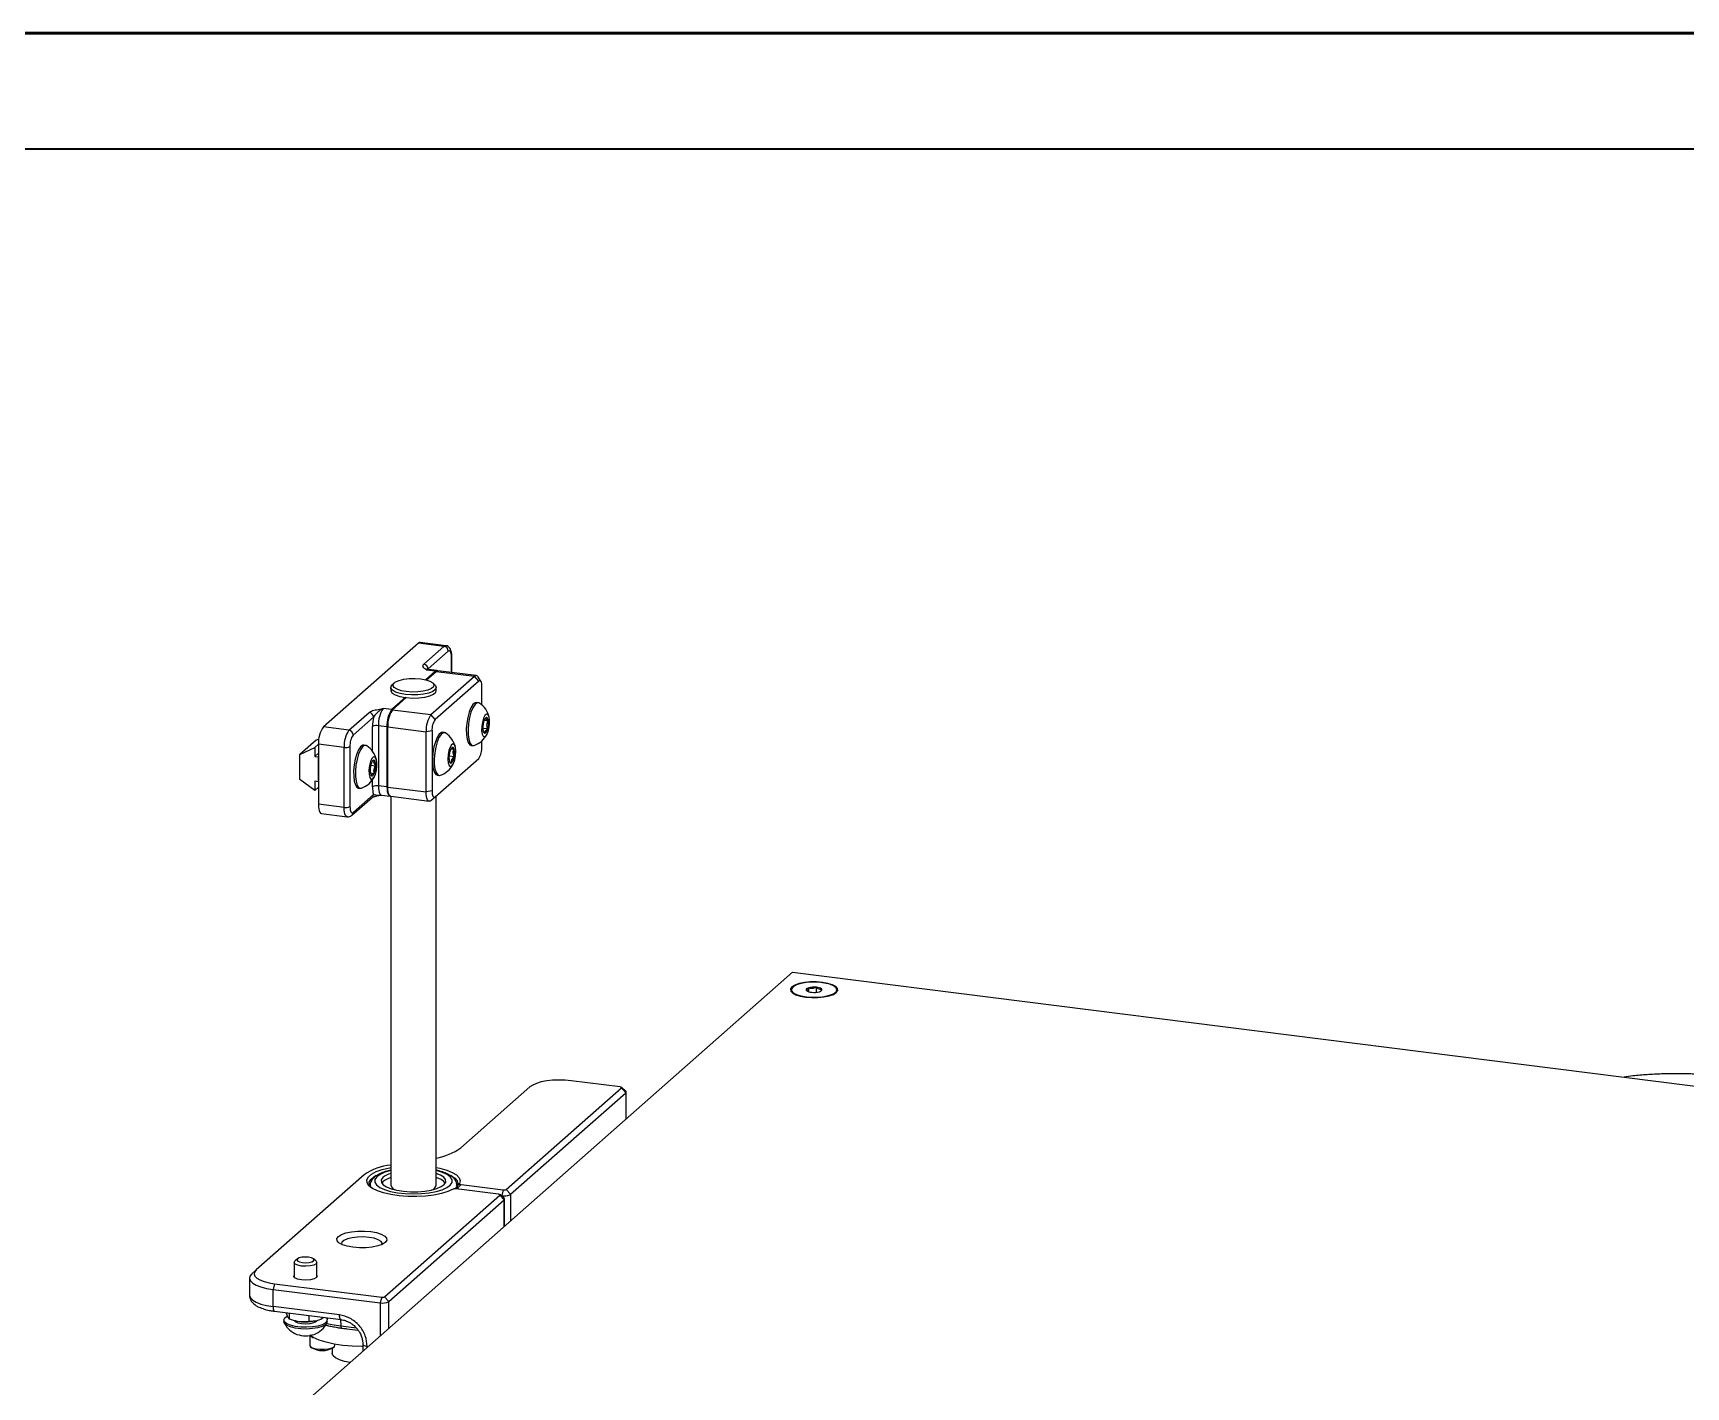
# Model space of a CAD drawing. Header units: millimetres. Extents: x 0 to 279, y -9 to 216.
# Drawn here: x 140.8 to 231.5, y 141.6 to 215.9 of the extents above; entities that cross this region are included whole.
import ezdxf

# ---------------------------------------------------------------- set-up
doc = ezdxf.new("R2010")
doc.units = ezdxf.units.MM
doc.layers.add('PAGE_BORDER', color=7, linetype='Continuous')

msp = doc.modelspace()

# ---------------------------------------------------------------- linework, layer by layer
at = {"color": 7, "linetype": 'Continuous', "lineweight": 50}
msp.add_line((0, 215.9), (279.4, 215.9), dxfattribs=at)
at = {"color": 7, "linetype": 'Continuous', "lineweight": 25}
for p, q in [((161.974, 182.435), (156.759, 177.836)), ((163.377, 182.258), (161.974, 182.435)), ((163.47, 182.295), (162.067, 182.472)), ((162.269, 181.281), (163.377, 182.258)), ((163.611, 181.993), (162.503, 181.016)), ((163.803, 180.828), (163.803, 181.707)), ((162.898, 180.893), (162.371, 180.429)), ((162.412, 180.418), (162.945, 180.887)), ((162.898, 180.893), (162.43, 180.952)), ((162.992, 180.93), (162.524, 180.989)), ((162.663, 178.517), (165.049, 180.622)), ((162.945, 180.887), (165.049, 180.622)), ((165.143, 180.659), (163.038, 180.924)), ((165.283, 180.357), (165.049, 180.622)), ((165.4, 180.342), (165.225, 180.6)), ((160.455, 180.009), (160.455, 179.841)), ((160.652, 180.259), (160.535, 180.156)), ((162.874, 180.156), (162.757, 180.259)), ((165.283, 180.357), (162.897, 178.252)), ((162.955, 179.841), (162.955, 180.009)), ((165.46, 179.037), (165.46, 180.041)), ((158.162, 177.659), (159.27, 178.636)), ((160.511, 178.788), (160.044, 178.847)), ((161.263, 179.451), (160.511, 178.788)), ((160.558, 178.783), (161.31, 179.445)), ((160.558, 178.783), (162.663, 178.517)), ((161.263, 179.404), (161.263, 179.451)), ((165.263, 179.168), (165.166, 179.18)), ((158.162, 177.659), (156.759, 177.836)), ((159.504, 178.371), (158.396, 177.394)), ((160.246, 177.847), (159.779, 177.906)), ((159.779, 177.906), (159.779, 174.607)), ((160.246, 177.847), (160.246, 174.548)), ((160.293, 177.842), (162.398, 177.576)), ((160.293, 174.542), (160.293, 177.842)), ((162.897, 178.252), (162.663, 178.517)), ((165.508, 177.777), (165.774, 177.743)), ((165.582, 178.2), (165.807, 178.171)), ((165.695, 178.349), (165.633, 178.295)), ((156.356, 177.104), (155.472, 176.324)), ((156.493, 176.895), (156.291, 176.716)), ((156.356, 177.104), (156.513, 177.179)), ((157.897, 176.718), (156.493, 176.895)), ((156.493, 176.895), (156.493, 173.595)), ((159.082, 176.828), (158.986, 176.841)), ((162.72, 177.625), (162.398, 177.576)), ((162.398, 174.277), (162.398, 177.576)), ((162.72, 177.625), (162.72, 174.325)), ((163.407, 177.531), (163.31, 177.543)), ((164.87, 176.824), (164.966, 176.811)), ((165.46, 176.742), (165.46, 177.079)), ((155.472, 176.324), (156.291, 176.716)), ((155.472, 174.957), (155.472, 176.324)), ((156.291, 176.716), (156.291, 176.221)), ((156.493, 176.4), (156.291, 176.221)), ((156.291, 176.221), (156.478, 176.198)), ((156.493, 176.211), (156.478, 176.198)), ((156.478, 176.198), (156.478, 174.831)), ((157.897, 173.418), (157.897, 176.718)), ((158.219, 176.767), (158.219, 173.467)), ((162.897, 174.01), (165.283, 176.114)), ((163.656, 176.249), (163.94, 176.213)), ((163.762, 176.637), (163.934, 176.616)), ((159.336, 175.318), (159.555, 175.291)), ((159.364, 175.745), (159.634, 175.711)), ((159.371, 175.203), (159.402, 175.162)), ((163.013, 175.187), (163.11, 175.174)), ((156.291, 174.359), (155.472, 174.957)), ((156.478, 174.831), (156.291, 174.854)), ((156.291, 174.854), (156.291, 174.359)), ((156.493, 174.538), (156.291, 174.359)), ((156.493, 174.844), (156.478, 174.831)), ((158.396, 173.151), (159.504, 174.128)), ((158.689, 174.484), (158.786, 174.472)), ((160.246, 174.548), (159.779, 174.607)), ((159.869, 174.089), (159.917, 174.096)), ((159.95, 174.096), (160.418, 174.037)), ((160.293, 174.542), (162.398, 174.277)), ((162.72, 174.325), (162.398, 174.277)), ((157.897, 173.418), (156.493, 173.595)), ((158.327, 172.993), (159.435, 173.97)), ((160.455, 174.033), (160.455, 152.694)), ((160.464, 174.031), (162.569, 173.766)), ((162.663, 173.803), (162.897, 174.01)), ((162.955, 152.694), (162.955, 174.061)), ((156.665, 173.085), (158.068, 172.908)), ((182.491, 164.377), (151.909, 137.406)), ((182.491, 164.377), (255.165, 155.221)), ((182.429, 163.421), (182.429, 163.374)), ((183.257, 163.389), (183.3, 163.348)), ((183.384, 163.316), (183.384, 163.527)), ((183.806, 163.283), (183.806, 163.559)), ((184.929, 163.374), (184.929, 163.421)), ((168.094, 158.094), (164.297, 154.745)), ((166.792, 152.467), (173.112, 158.04)), ((167.026, 152.202), (173.346, 157.775)), ((173.039, 158.094), (170.35, 158.433)), ((173.346, 157.864), (173.112, 158.07)), ((173.112, 158.04), (173.346, 157.775)), ((173.37, 156.333), (173.37, 157.82)), ((158.992, 153.272), (153.07, 148.049)), ((159.33, 152.694), (159.33, 152.685)), ((159.33, 152.68), (159.331, 152.659)), ((159.336, 152.65), (159.334, 152.671)), ((160.019, 152.879), (159.965, 152.812)), ((164.023, 152.529), (164.019, 152.503)), ((166.366, 152.209), (164.048, 152.501)), ((164.08, 152.68), (164.079, 152.701)), ((164.08, 152.685), (164.08, 152.694)), ((164.313, 152.735), (164.161, 152.582)), ((164.313, 152.735), (166.631, 152.443)), ((166.631, 152.443), (166.543, 152.129)), ((167.026, 152.202), (166.792, 152.467)), ((160.119, 146.582), (166.439, 152.155)), ((160.353, 146.316), (166.673, 151.89)), ((166.671, 151.98), (166.439, 152.185)), ((166.439, 152.155), (166.673, 151.89)), ((166.495, 152.135), (166.543, 152.129)), ((166.697, 150.448), (166.697, 151.934)), ((152.836, 147.843), (153.07, 148.049)), ((155.158, 148.461), (155.158, 147.695)), ((155.338, 148.659), (155.198, 148.535)), ((156.367, 148.535), (156.227, 148.659)), ((156.408, 147.695), (156.408, 148.461)), ((152.707, 147.607), (152.707, 146.664)), ((154.088, 147.297), (154, 146.983)), ((154, 146.983), (159.87, 146.244)), ((154, 146.04), (154, 146.983)), ((154.088, 147.297), (159.958, 146.557)), ((157.648, 145.581), (154, 146.04)), ((159.958, 146.557), (159.87, 146.244)), ((160.353, 146.316), (160.119, 146.582)), ((154.086, 145.785), (157.734, 145.326)), ((154.595, 145.303), (154.595, 145.206)), ((154.721, 145.705), (154.796, 145.485)), ((154.855, 145.393), (154.992, 145.334)), ((154.889, 145.684), (154.889, 145.379)), ((155.969, 145.548), (155.969, 145.243)), ((155.969, 145.243), (156.416, 145.281)), ((156.97, 145.206), (156.97, 145.303)), ((156.019, 144.462), (156.019, 143.923)), ((157.759, 144.865), (158.653, 144.753)), ((156.063, 143.842), (156.127, 143.786)), ((157.246, 143.758), (157.246, 143.477)), ((157.285, 143.786), (157.349, 143.842)), ((157.394, 143.923), (157.394, 143.974)), ((158.926, 143.974), (158.926, 143.594))]:
    msp.add_line(p, q, dxfattribs=at)
at = {"color": 8, "linetype": 'Continuous', "lineweight": 25}
for p, q in [((163.787, 180.83), (163.787, 181.678)), ((162.503, 181.016), (162.506, 181.001)), ((159.456, 176.501), (159.456, 177.858)), ((159.456, 174.558), (159.456, 174.936)), ((173.346, 157.775), (173.346, 156.312)), ((159.332, 152.66), (159.33, 152.68)), ((164.023, 152.522), (164.01, 152.504)), ((166.543, 152.093), (166.543, 152.129)), ((166.673, 150.426), (166.673, 151.89)), ((167.026, 152.202), (167.026, 150.738)), ((159.87, 146.244), (159.87, 144.426)), ((160.353, 144.853), (160.353, 146.316)), ((157.704, 145.329), (157.716, 144.978)), ((157.716, 144.978), (158.569, 144.87)), ((159.168, 143.808), (159.168, 143.857))]:
    msp.add_line(p, q, dxfattribs=at)
at = {"color": 7, "linetype": 'Continuous', "lineweight": 25, "flags": 128}
for points in [[(162.067, 182.472), (162.025, 182.467), (161.974, 182.435)], [(163.787, 181.678), (163.784, 181.766), (163.774, 181.846), (163.758, 181.913), (163.736, 181.965), (163.709, 182), (163.678, 182.017), (163.645, 182.014), (163.611, 181.993)], [(161.307, 179.776), (161.027, 179.827), (160.801, 179.903), (160.649, 179.997), (160.582, 180.101), (160.606, 180.208), (160.72, 180.308), (160.913, 180.393), (161.17, 180.456), (161.47, 180.493), (161.79, 180.5), (162.102, 180.477), (162.383, 180.426), (162.608, 180.35), (162.76, 180.256), (162.827, 180.152), (162.803, 180.045), (162.69, 179.945), (162.497, 179.86), (162.239, 179.797), (161.939, 179.76), (161.619, 179.753), (161.307, 179.776)], [(162.945, 180.887), (162.996, 180.919), (163.038, 180.924)], [(160.455, 179.841), (160.457, 179.813), (160.532, 179.697), (160.701, 179.593), (160.951, 179.508), (161.263, 179.451)], [(161.263, 179.619), (160.964, 179.673), (160.72, 179.752), (160.548, 179.85), (160.463, 179.96), (160.47, 180.074), (160.535, 180.156)], [(162.874, 180.156), (162.915, 180.113), (162.954, 180), (162.901, 179.888), (162.76, 179.785), (162.54, 179.698), (162.258, 179.635), (161.935, 179.599), (161.595, 179.594), (161.263, 179.619)], [(161.31, 179.445), (161.651, 179.424), (161.996, 179.436), (162.319, 179.478), (162.594, 179.548), (162.801, 179.641), (162.924, 179.749), (162.955, 179.841)], [(165.46, 180.041), (165.457, 180.13), (165.447, 180.21), (165.43, 180.277), (165.408, 180.329), (165.381, 180.364), (165.351, 180.381), (165.318, 180.378), (165.283, 180.357)], [(165.166, 179.18), (165.082, 179.165), (164.968, 179.069), (164.857, 178.894), (164.758, 178.653), (164.679, 178.363), (164.625, 178.047), (164.6, 177.728), (164.606, 177.428), (164.642, 177.172), (164.707, 176.976), (164.794, 176.857), (164.87, 176.824)], [(165.329, 179.141), (165.288, 179.162), (165.178, 179.153), (165.064, 179.057), (164.954, 178.882), (164.855, 178.641), (164.776, 178.351), (164.721, 178.035), (164.696, 177.715), (164.702, 177.416), (164.739, 177.159), (164.803, 176.964), (164.89, 176.845), (164.995, 176.811), (165.036, 176.821)], [(165.877, 177.981), (165.879, 178.213), (165.848, 178.4), (165.788, 178.515), (165.71, 178.538), (165.623, 178.468), (165.543, 178.314), (165.481, 178.101), (165.446, 177.86), (165.443, 177.628), (165.474, 177.441), (165.534, 177.327), (165.613, 177.303), (165.699, 177.373), (165.779, 177.527), (165.842, 177.74), (165.877, 177.981)], [(165.807, 178.171), (165.8, 178.215), (165.791, 178.253), (165.779, 178.286), (165.765, 178.312), (165.749, 178.332), (165.732, 178.345), (165.714, 178.35), (165.695, 178.349)], [(158.986, 176.841), (158.919, 176.833), (158.805, 176.75), (158.694, 176.587), (158.592, 176.355), (158.51, 176.072), (158.451, 175.758), (158.421, 175.438), (158.422, 175.134), (158.454, 174.869), (158.514, 174.663), (158.598, 174.531), (158.689, 174.484)], [(159.148, 176.802), (159.124, 176.816), (159.016, 176.82), (158.902, 176.738), (158.79, 176.575), (158.689, 176.343), (158.606, 176.06), (158.548, 175.746), (158.518, 175.426), (158.519, 175.122), (158.55, 174.857), (158.611, 174.651), (158.695, 174.519), (158.797, 174.471), (158.856, 174.481)], [(163.31, 177.543), (163.231, 177.53), (163.117, 177.438), (163.006, 177.267), (162.907, 177.029), (162.826, 176.741), (162.771, 176.425), (162.744, 176.106), (162.748, 175.805), (162.784, 175.546), (162.847, 175.347), (162.933, 175.224), (163.013, 175.187)], [(163.472, 177.505), (163.437, 177.523), (163.328, 177.518), (163.213, 177.426), (163.102, 177.255), (163.003, 177.016), (162.923, 176.729), (162.867, 176.413), (162.841, 176.093), (162.845, 175.793), (162.88, 175.533), (162.943, 175.335), (163.03, 175.212), (163.133, 175.174), (163.18, 175.184)], [(164.026, 176.501), (164.006, 176.707), (163.955, 176.849), (163.882, 176.904), (163.796, 176.865), (163.713, 176.737), (163.643, 176.541), (163.598, 176.305), (163.584, 176.066), (163.604, 175.86), (163.655, 175.719), (163.728, 175.663), (163.814, 175.702), (163.897, 175.83), (163.967, 176.027), (164.012, 176.262), (164.026, 176.501)], [(165.515, 177.67), (165.522, 177.627), (165.532, 177.588), (165.544, 177.556), (165.557, 177.529), (165.573, 177.509), (165.59, 177.496), (165.608, 177.491), (165.628, 177.493)], [(159.67, 175.447), (159.699, 175.689), (159.695, 175.915), (159.658, 176.09), (159.594, 176.187), (159.513, 176.193), (159.426, 176.105), (159.349, 175.937), (159.291, 175.716), (159.262, 175.474), (159.266, 175.248), (159.303, 175.073), (159.368, 174.975), (159.449, 174.97), (159.535, 175.058), (159.613, 175.225), (159.67, 175.447)], [(159.559, 176.001), (159.541, 176.01), (159.522, 176.011), (159.503, 176.005), (159.483, 175.991), (159.463, 175.971), (159.443, 175.944), (159.424, 175.911), (159.406, 175.872)], [(163.675, 175.952), (163.687, 175.919), (163.701, 175.892), (163.717, 175.872), (163.734, 175.86), (163.752, 175.854), (163.771, 175.856), (163.791, 175.865), (163.811, 175.881)], [(163.934, 176.616), (163.923, 176.648), (163.909, 176.675), (163.893, 176.695), (163.876, 176.708), (163.858, 176.713), (163.839, 176.712), (163.819, 176.703), (163.799, 176.686)], [(159.402, 175.162), (159.42, 175.153), (159.439, 175.152), (159.459, 175.158), (159.479, 175.171), (159.499, 175.192), (159.518, 175.219), (159.537, 175.252), (159.555, 175.291)], [(160.246, 174.548), (160.251, 174.414), (160.266, 174.295), (160.291, 174.194), (160.324, 174.116), (160.364, 174.064), (160.41, 174.039), (160.441, 174.038)], [(160.464, 174.031), (160.457, 174.033), (160.411, 174.058), (160.371, 174.11), (160.338, 174.188), (160.313, 174.289), (160.298, 174.408), (160.293, 174.542)], [(162.663, 173.803), (162.611, 173.771), (162.561, 173.768), (162.516, 173.793), (162.475, 173.845), (162.442, 173.923), (162.418, 174.024), (162.403, 174.143), (162.398, 174.277)], [(162.72, 174.325), (162.723, 174.236), (162.733, 174.157), (162.75, 174.089), (162.772, 174.037), (162.799, 174.002), (162.829, 173.986), (162.862, 173.988), (162.897, 174.01)], [(156.493, 173.595), (156.499, 173.462), (156.514, 173.342), (156.538, 173.242), (156.571, 173.164), (156.611, 173.111), (156.657, 173.086), (156.665, 173.085)], [(158.219, 173.467), (158.222, 173.378), (158.232, 173.298), (158.249, 173.231), (158.271, 173.179), (158.297, 173.144), (158.328, 173.127), (158.361, 173.13), (158.396, 173.151)], [(183.22, 163.016), (183.55, 162.99), (183.889, 162.994), (184.214, 163.026), (184.503, 163.086), (184.735, 163.168), (184.895, 163.268), (184.973, 163.378), (184.962, 163.491), (184.864, 163.599), (184.685, 163.696), (184.438, 163.773), (184.139, 163.827), (183.808, 163.852), (183.469, 163.849), (183.144, 163.816), (182.856, 163.757), (182.624, 163.674), (182.463, 163.574), (182.386, 163.464), (182.396, 163.351), (182.494, 163.243), (182.673, 163.147), (182.921, 163.069), (183.22, 163.016)], [(184.531, 163.116), (184.746, 163.204), (184.882, 163.308), (184.929, 163.421), (184.883, 163.533), (184.748, 163.637), (184.534, 163.725), (184.256, 163.791), (183.935, 163.829), (183.596, 163.837), (183.262, 163.814), (182.96, 163.762), (182.711, 163.685), (182.533, 163.588), (182.441, 163.479), (182.441, 163.365), (182.532, 163.256), (182.708, 163.159), (182.957, 163.081), (183.259, 163.029), (183.592, 163.006), (183.932, 163.013), (184.253, 163.051), (184.531, 163.116)], [(183.384, 163.527), (183.345, 163.513), (183.312, 163.498), (183.285, 163.481), (183.265, 163.463), (183.252, 163.445), (183.246, 163.426), (183.248, 163.407), (183.257, 163.389)], [(183.974, 163.316), (184.013, 163.329), (184.046, 163.345), (184.073, 163.361), (184.093, 163.379), (184.106, 163.397), (184.112, 163.416), (184.11, 163.435), (184.101, 163.454)], [(170.35, 158.433), (170.019, 158.463), (169.677, 158.47), (169.336, 158.456), (169.011, 158.419), (168.714, 158.362), (168.456, 158.287), (168.247, 158.196), (168.094, 158.094)], [(173.039, 158.094), (173.061, 158.091), (173.081, 158.086), (173.097, 158.079), (173.109, 158.072), (173.117, 158.065), (173.12, 158.057), (173.118, 158.048), (173.112, 158.04)], [(163.888, 152.483), (163.595, 152.353), (163.233, 152.244), (162.816, 152.16), (162.359, 152.104), (161.878, 152.078), (161.391, 152.082), (160.915, 152.117), (160.468, 152.182), (160.065, 152.273), (159.722, 152.389), (159.451, 152.524), (159.261, 152.673), (159.159, 152.832), (159.15, 152.994), (159.232, 153.154), (159.405, 153.306), (159.66, 153.445), (159.99, 153.564), (160.381, 153.661), (160.455, 153.675)], [(160.019, 153.115), (159.937, 152.985), (159.945, 152.853), (160.041, 152.724), (160.22, 152.606), (160.473, 152.504), (160.789, 152.423), (161.15, 152.368), (161.539, 152.341), (161.936, 152.343), (162.322, 152.375), (162.677, 152.435), (162.983, 152.519), (163.225, 152.624), (163.391, 152.745), (163.472, 152.875), (163.464, 153.007), (163.369, 153.136), (163.19, 153.254), (162.955, 153.35)], [(162.955, 153.675), (163.151, 153.635), (163.526, 153.531), (163.834, 153.405), (164.065, 153.262), (164.211, 153.107), (164.267, 152.946), (164.229, 152.784)], [(159.376, 152.573), (159.293, 152.706), (159.285, 152.729)], [(166.366, 152.209), (166.388, 152.205), (166.407, 152.2), (166.424, 152.194), (166.436, 152.187), (166.444, 152.179), (166.447, 152.171), (166.445, 152.163), (166.439, 152.155)], [(159.357, 150.152), (159.673, 150.096), (159.935, 150.014), (160.124, 149.912), (160.228, 149.797), (160.239, 149.678), (160.157, 149.561), (159.987, 149.456), (159.741, 149.369), (159.436, 149.306), (159.093, 149.271), (158.734, 149.267), (158.385, 149.295), (158.068, 149.351), (157.807, 149.433), (157.617, 149.535), (157.514, 149.649), (157.502, 149.769), (157.584, 149.885), (157.754, 149.991), (158, 150.078), (158.305, 150.141), (158.649, 150.176), (159.007, 150.179), (159.357, 150.152)], [(159.268, 149.838), (158.956, 149.862), (158.636, 149.854), (158.336, 149.818), (158.079, 149.754), (157.886, 149.669), (157.772, 149.569), (157.748, 149.463), (157.749, 149.458)], [(159.992, 149.458), (159.993, 149.513), (159.926, 149.617), (159.774, 149.711), (159.549, 149.787), (159.268, 149.838)], [(156.227, 148.547), (156.257, 148.608), (156.216, 148.668), (156.108, 148.718), (155.951, 148.751), (155.768, 148.761), (155.587, 148.747), (155.436, 148.711), (155.338, 148.659), (155.308, 148.598), (155.35, 148.538), (155.457, 148.487), (155.615, 148.455), (155.798, 148.444), (155.978, 148.458), (156.129, 148.494), (156.227, 148.547)], [(152.836, 147.843), (152.734, 147.716), (152.708, 147.586), (152.759, 147.456), (152.884, 147.333), (153.08, 147.219), (153.338, 147.121), (153.648, 147.041), (154, 146.983)], [(153.07, 148.049), (152.981, 147.938), (152.958, 147.824), (153.002, 147.711), (153.112, 147.603), (153.283, 147.503), (153.509, 147.417), (153.781, 147.348), (154.088, 147.297)], [(156.367, 148.388), (156.238, 148.319), (156.04, 148.271), (155.802, 148.253), (155.562, 148.266), (155.355, 148.309), (155.213, 148.376), (155.158, 148.455), (155.198, 148.535)], [(156.367, 148.535), (156.407, 148.468), (156.367, 148.388)], [(156.408, 147.749), (156.42, 147.714), (156.379, 147.632), (156.247, 147.562), (156.045, 147.513), (155.803, 147.495), (155.557, 147.508), (155.346, 147.552), (155.202, 147.62), (155.145, 147.7), (155.158, 147.749)], [(156.907, 145.43), (156.962, 145.349), (156.956, 145.241), (156.862, 145.138), (156.689, 145.047), (156.448, 144.975), (156.158, 144.927), (155.84, 144.908), (155.518, 144.917), (155.215, 144.955), (154.955, 145.019), (154.756, 145.104), (154.633, 145.204), (154.595, 145.311), (154.646, 145.417), (154.78, 145.515), (154.781, 145.515)], [(156.97, 145.206), (156.956, 145.144), (156.862, 145.041), (156.689, 144.95), (156.448, 144.878), (156.158, 144.83), (155.84, 144.81), (155.518, 144.82), (155.215, 144.858), (154.955, 144.922), (154.756, 145.007), (154.633, 145.106), (154.595, 145.206)], [(155.162, 145.277), (155.213, 145.217), (155.355, 145.151), (155.562, 145.108), (155.802, 145.095), (156.04, 145.113), (156.238, 145.16), (156.367, 145.229), (156.403, 145.277)], [(158.926, 143.85), (158.869, 143.85), (158.341, 143.865), (157.828, 143.909), (157.345, 143.982), (156.906, 144.081), (156.524, 144.204), (156.209, 144.346), (156.019, 144.466)], [(156.019, 143.923), (156.043, 143.863), (156.153, 143.787), (156.338, 143.73), (156.572, 143.699), (156.825, 143.698), (157.061, 143.727), (157.25, 143.783), (157.365, 143.858), (157.394, 143.923)], [(158.229, 142.98), (157.922, 143.037), (157.644, 143.122), (157.431, 143.226), (157.296, 143.343), (157.246, 143.468), (157.246, 143.477)]]:
    msp.add_lwpolyline(points, dxfattribs=at)
at = {"color": 8, "linetype": 'Continuous', "lineweight": 25, "flags": 128}
for points in [[(163.377, 182.258), (163.428, 182.29), (163.47, 182.295)], [(163.803, 181.707), (163.8, 181.693), (163.787, 181.678)], [(162.524, 180.989), (162.482, 180.984), (162.43, 180.952)], [(159.779, 174.607), (159.784, 174.473), (159.799, 174.354), (159.823, 174.253), (159.856, 174.175), (159.896, 174.123), (159.942, 174.098), (159.949, 174.096)], [(158.068, 172.908), (158.06, 172.909), (158.014, 172.934), (157.974, 172.987), (157.941, 173.065), (157.917, 173.165), (157.902, 173.285), (157.897, 173.418)], [(159.285, 152.729), (159.281, 152.863), (159.359, 153.017), (159.525, 153.163), (159.662, 153.244)], [(160.455, 153.503), (160.131, 153.406), (159.868, 153.286), (159.686, 153.151), (159.592, 153.006), (159.59, 152.858), (159.681, 152.713), (159.86, 152.578), (160.12, 152.458), (160.449, 152.358), (160.833, 152.284), (161.255, 152.237), (161.697, 152.221), (162.139, 152.236), (162.562, 152.282), (162.947, 152.355), (163.279, 152.454), (163.541, 152.573), (163.723, 152.708)], [(163.723, 152.708), (163.817, 152.853), (163.819, 153.001), (163.728, 153.146), (163.549, 153.282), (163.289, 153.402), (162.96, 153.501), (162.955, 153.503)], [(163.746, 153.244), (163.765, 153.234), (163.974, 153.094), (164.099, 152.943), (164.134, 152.788), (164.079, 152.632)], [(164.023, 152.529), (164.027, 152.54), (164.038, 152.553), (164.053, 152.563), (164.075, 152.572), (164.1, 152.578), (164.13, 152.581), (164.161, 152.582)], [(152.707, 146.664), (152.708, 146.643), (152.759, 146.514), (152.884, 146.39), (153.08, 146.277), (153.338, 146.178), (153.648, 146.098), (154, 146.04)], [(154, 146.04), (154.002, 145.974), (154.01, 145.914), (154.022, 145.864), (154.039, 145.825), (154.059, 145.798), (154.082, 145.786), (154.086, 145.785)], [(156.942, 145.118), (157.229, 145.055), (157.716, 144.978)], [(157.734, 145.326), (157.73, 145.326), (157.707, 145.339), (157.687, 145.365), (157.67, 145.404), (157.658, 145.454), (157.65, 145.514), (157.648, 145.581)], [(157.716, 144.978), (157.719, 144.947), (157.723, 144.921), (157.729, 144.898), (157.738, 144.881), (157.747, 144.87), (157.758, 144.865), (157.759, 144.865)], [(158.926, 143.975), (158.926, 143.97), (158.935, 143.946), (158.959, 143.923), (158.995, 143.902), (159.044, 143.883), (159.102, 143.868), (159.168, 143.857)]]:
    msp.add_lwpolyline(points, dxfattribs=at)
at = {"color": 7, "linetype": 'Continuous', "lineweight": 25}
for centre, radius, start, end in [((163.338, 181.988), 0.273, 1.05871, 81.76054), ((162.23, 181.011), 0.273, 1.05871, 81.76054), ((162.978, 180.825), 0.105, 69.80444, 139.7147), ((165.129, 180.551), 0.107, 27.36609, 138.2724), ((159.231, 178.366), 0.273, 1.05871, 81.76054), ((161.252, 177.999), 1.477, 144.93094, 183.59311), ((161.72, 177.94), 1.477, 144.93094, 183.59311), ((161.767, 177.934), 1.477, 144.93094, 183.59311), ((164.572, 178.058), 1.322, 13.66124, 55.07131), ((157.967, 176.987), 1.477, 144.93094, 183.59311), ((162.364, 177.848), 2.908, 169.64284, 179.81007), ((159.687, 177.423), 0.492, 79.22613, 117.8883), ((163.871, 177.669), 1.477, 144.93094, 183.59311), ((163.702, 177.687), 0.984, 144.93094, 183.59311), ((166.685, 177.794), 1.177, 165.00158, 186.01773), ((165.904, 178.058), 0.358, 125.84883, 173.61504), ((165.418, 177.783), 0.358, 305.84883, 353.61504), ((164.637, 178.048), 1.177, 345.00158, 6.01773), ((159.37, 176.811), 1.477, 144.93094, 183.59311), ((158.123, 177.389), 0.273, 1.05871, 81.76054), ((159.201, 176.828), 0.984, 144.93094, 183.59311), ((162.716, 176.421), 1.322, 13.66124, 55.07131), ((164.572, 178.058), 1.322, 290.56718, 331.97725), ((157.989, 177.202), 0.492, 259.22613, 297.8883), ((158.391, 175.719), 1.322, 13.66124, 55.07131), ((159.242, 175.765), 0.396, 352.15559, 36.6779), ((164.619, 176.167), 0.968, 168.83843, 192.85324), ((164.332, 176.287), 0.665, 143.15668, 174.21312), ((163.278, 176.28), 0.665, 323.15668, 354.21312), ((162.991, 176.4), 0.968, 348.83843, 12.85324), ((164.477, 176.68), 0.984, 324.93094, 3.59311), ((158.391, 175.719), 1.322, 290.56718, 331.97725), ((159.72, 175.398), 0.396, 172.15559, 216.6779), ((160.486, 175.453), 1.159, 158.80098, 180.04307), ((158.475, 175.71), 1.159, 338.80098, 0.04307), ((162.716, 176.421), 1.322, 290.56718, 331.97725), ((159.687, 174.123), 0.492, 79.22613, 117.8883), ((161.167, 174.529), 1.711, 179.03457, 193.54844), ((157.989, 173.902), 0.492, 259.22613, 297.8883), ((183.547, 163.735), 0.451, 229.98736, 270.61874), ((183.68, 162.439), 1.127, 83.56269, 105.20862), ((183.679, 164.403), 1.127, 263.56269, 285.20862), ((183.811, 163.108), 0.451, 49.98736, 90.61874), ((173.316, 157.82), 0.0537, 304.54684, 55.45316), ((162.389, 157.471), 3.328, 279.78139, 304.9796), ((160.755, 150.691), 3.125, 95.52024, 124.34893), ((160.816, 152.159), 1.245, 106.85616, 129.81563), ((160.816, 151.923), 1.245, 106.85616, 129.81563), ((160.809, 152.795), 0.368, 195.87814, 255.96606), ((162.616, 152.779), 0.349, 282.22296, 345.93284), ((162.763, 152.257), 0.879, 39.19844, 77.41195), ((164.208, 152.498), 0.188, 146.83392, 170.39916), ((164.185, 152.513), 0.16, 131.71527, 146.82223), ((164.03, 152.46), 0.18, 42.78635, 74.12607), ((166.677, 152.684), 0.246, 259.22613, 297.8883), ((160.008, 146.969), 0.738, 259.22613, 297.8883), ((160.004, 146.799), 0.246, 259.22613, 297.8883), ((155.783, 145.753), 1.322, 207.74794, 249.158), ((155.586, 146.805), 1.586, 248.00054, 264.31559), ((155.778, 147.897), 2.693, 262.5487, 283.69684), ((155.783, 145.753), 1.322, 290.842, 332.25206), ((155.783, 145.874), 1.436, 250.88103, 289.11897), ((156.295, 144.667), 0.337, 218.78363, 257.96175), ((158.592, 151.463), 6.656, 255.1678, 265.17153), ((156.706, 144.772), 1.144, 239.59868, 300.40132)]:
    msp.add_arc(centre, radius, start, end, dxfattribs=at)
at = {"color": 8, "linetype": 'Continuous', "lineweight": 25}
for centre, radius, start, end in [((159.295, 174.125), 0.208, 312.15804, 0.97766), ((158.189, 173.147), 0.207, 311.89773, 1.21295)]:
    msp.add_arc(centre, radius, start, end, dxfattribs=at)
msp.add_ellipse((161.658, 152.41), major_axis=(1.39, 3.079), ratio=0.699056, start_param=5.042482, end_param=5.071277, dxfattribs=at)
at = {"color": 7, "linetype": 'Continuous', "lineweight": 25}
for points, knots in [([(163.803, 181.707), (163.803, 181.745), (163.8, 181.862), (163.771, 182.015), (163.705, 182.157), (163.607, 182.25), (163.519, 182.297), (163.473, 182.293), (163.47, 182.293)], [0, 0, 0, 0, 0.140413, 0.426985, 0.641217, 0.819275, 0.985863, 1, 1, 1, 1]), ([(162.43, 180.952), (162.43, 180.952), (162.372, 180.995), (162.268, 181.073), (162.198, 181.188), (162.248, 181.253), (162.269, 181.281)], [0, 0, 0, 0, 0.002181, 0.413271, 0.752251, 1, 1, 1, 1]), ([(162.503, 181.016), (162.488, 181.018), (162.448, 181.022), (162.447, 181.038), (162.437, 181.007), (162.431, 180.961), (162.43, 180.952), (162.43, 180.952)], [0, 0, 0, 0, 0.194275, 0.520271, 0.914949, 0.997036, 1, 1, 1, 1]), ([(162.525, 180.992), (162.499, 181), (162.458, 181.014), (162.46, 181.014), (162.461, 181.014)], [0, 0, 0, 0, 0.646736, 1, 1, 1, 1]), ([(159.27, 178.636), (159.309, 178.662), (159.402, 178.722), (159.682, 178.792), (159.914, 178.828), (160.043, 178.847), (160.044, 178.847)], [0, 0, 0, 0, 0.247749, 0.586729, 0.997819, 1, 1, 1, 1]), ([(160.044, 178.847), (160.043, 178.847), (160.026, 178.84), (159.931, 178.797), (159.774, 178.68), (159.597, 178.508), (159.529, 178.408), (159.504, 178.371)], [0, 0, 0, 0, 0.002964, 0.085051, 0.479729, 0.805725, 1, 1, 1, 1]), ([(165.628, 177.493), (165.624, 177.532), (165.619, 177.598), (165.689, 177.685), (165.748, 177.725), (165.774, 177.743)], [0, 0, 0, 0, 0.439117, 0.751367, 1, 1, 1, 1]), ([(165.807, 178.171), (165.767, 178.2), (165.698, 178.248), (165.677, 178.309), (165.689, 178.336), (165.695, 178.349)], [0, 0, 0, 0, 0.4391165, 0.7513669, 1, 1, 1, 1]), ([(165.774, 177.743), (165.766, 177.765), (165.742, 177.835), (165.726, 177.96), (165.759, 178.084), (165.795, 178.148), (165.807, 178.171)], [0, 0, 0, 0, 0.156025, 0.493707, 0.819058, 1, 1, 1, 1]), ([(165.524, 177.584), (165.534, 177.57), (165.557, 177.539), (165.603, 177.509), (165.628, 177.493)], [0, 0, 0, 0, 0.484159, 1, 1, 1, 1]), ([(159.559, 176.001), (159.509, 175.986), (159.45, 175.969), (159.433, 175.945), (159.431, 175.941)], [0, 0, 0, 0, 0.859093, 1, 1, 1, 1]), ([(159.634, 175.711), (159.599, 175.755), (159.54, 175.832), (159.531, 175.933), (159.551, 175.98), (159.559, 176.001)], [0, 0, 0, 0, 0.439117, 0.751367, 1, 1, 1, 1]), ([(163.679, 175.936), (163.679, 175.933), (163.677, 175.925), (163.731, 175.905), (163.786, 175.888), (163.811, 175.881)], [0, 0, 0, 0, 0.20785, 0.648849, 1, 1, 1, 1]), ([(163.934, 176.616), (163.891, 176.629), (163.817, 176.651), (163.787, 176.674), (163.795, 176.683), (163.799, 176.686)], [0, 0, 0, 0, 0.439117, 0.751367, 1, 1, 1, 1]), ([(163.811, 175.881), (163.805, 175.932), (163.796, 176.018), (163.86, 176.134), (163.916, 176.189), (163.94, 176.213)], [0, 0, 0, 0, 0.439117, 0.751367, 1, 1, 1, 1]), ([(163.94, 176.213), (163.931, 176.234), (163.9, 176.3), (163.874, 176.418), (163.895, 176.534), (163.924, 176.594), (163.934, 176.616)], [0, 0, 0, 0, 0.156025, 0.493707, 0.819058, 1, 1, 1, 1]), ([(159.402, 175.162), (159.4, 175.183), (159.397, 175.22), (159.469, 175.264), (159.529, 175.282), (159.555, 175.291)], [0, 0, 0, 0, 0.4391165, 0.7513669, 1, 1, 1, 1]), ([(159.555, 175.291), (159.55, 175.313), (159.533, 175.381), (159.53, 175.504), (159.576, 175.625), (159.619, 175.688), (159.634, 175.711)], [0, 0, 0, 0, 0.156025, 0.493707, 0.819058, 1, 1, 1, 1]), ([(159.437, 173.972), (159.436, 173.971), (159.434, 173.97), (159.463, 173.987), (159.531, 174.014), (159.665, 174.051), (159.788, 174.076), (159.865, 174.088), (159.869, 174.089)], [0, 0, 0, 0, 0.098327, 0.215408, 0.38721, 0.642034, 0.981184, 1, 1, 1, 1]), ([(159.917, 174.093), (159.924, 174.096), (159.934, 174.1), (159.945, 174.095), (159.949, 174.094)], [0, 0, 0, 0, 0.685612, 1, 1, 1, 1]), ([(158.069, 172.91), (158.11, 172.909), (158.191, 172.907), (158.277, 172.952), (158.316, 172.984), (158.327, 172.993)], [0, 0, 0, 0, 0.4283175, 0.8295722, 1, 1, 1, 1]), ([(183.384, 163.527), (183.366, 163.483), (183.335, 163.408), (183.29, 163.377), (183.267, 163.385), (183.257, 163.389)], [0, 0, 0, 0, 0.439117, 0.751367, 1, 1, 1, 1]), ([(183.806, 163.559), (183.746, 163.53), (183.642, 163.481), (183.492, 163.488), (183.417, 163.515), (183.384, 163.527)], [0, 0, 0, 0, 0.439117, 0.751367, 1, 1, 1, 1]), ([(184.101, 163.454), (184.087, 163.449), (184.041, 163.436), (183.957, 163.441), (183.87, 163.495), (183.823, 163.542), (183.806, 163.559)], [0, 0, 0, 0, 0.156025, 0.493707, 0.819058, 1, 1, 1, 1]), ([(184.031, 163.323), (184.044, 163.34), (184.069, 163.37), (184.091, 163.428), (184.101, 163.454)], [0, 0, 0, 0, 0.551083, 1, 1, 1, 1]), ([(233.749, 158.645), (233.615, 158.661), (233.228, 158.707), (232.569, 158.764), (231.773, 158.805), (230.97, 158.818), (230.168, 158.805), (229.374, 158.763), (228.683, 158.706), (228.27, 158.651), (228.108, 158.63)], [0, 0, 0, 0, 0.0734877, 0.2132423, 0.3526951, 0.4919403, 0.6311261, 0.7703706, 0.9097946, 1, 1, 1, 1]), ([(160.455, 153.52), (160.411, 153.511), (160.242, 153.476), (159.991, 153.39), (159.711, 153.26), (159.508, 153.108), (159.381, 152.934), (159.322, 152.781), (159.336, 152.694), (159.34, 152.669)], [0, 0, 0, 0, 0.066384, 0.255944, 0.449671, 0.650479, 0.804324, 0.944692, 1, 1, 1, 1]), ([(164.071, 152.685), (164.073, 152.711), (164.082, 152.802), (164.018, 152.952), (163.896, 153.109), (163.71, 153.251), (163.453, 153.377), (163.194, 153.469), (163.01, 153.508), (162.955, 153.519)], [0, 0, 0, 0, 0.059501, 0.205884, 0.354162, 0.523107, 0.716404, 0.913879, 1, 1, 1, 1]), ([(164.048, 152.501), (164.033, 152.502), (164.004, 152.505), (163.959, 152.503), (163.922, 152.497), (163.9, 152.489), (163.89, 152.484), (163.888, 152.483)], [0, 0, 0, 0, 0.246187, 0.494181, 0.713859, 0.928539, 1, 1, 1, 1]), ([(164.077, 152.689), (164.078, 152.686), (164.085, 152.662), (164.076, 152.641), (164.055, 152.606), (164.051, 152.601)], [0, 0, 0, 0, 0.096626, 0.860821, 1, 1, 1, 1]), ([(164.079, 152.632), (164.101, 152.654), (164.151, 152.704), (164.201, 152.755), (164.229, 152.784)], [0, 0, 0, 0, 0.43497, 1, 1, 1, 1]), ([(164.229, 152.784), (164.228, 152.779), (164.225, 152.768), (164.239, 152.754), (164.266, 152.743), (164.293, 152.738), (164.309, 152.735), (164.313, 152.735)], [0, 0, 0, 0, 0.246038, 0.493903, 0.713264, 0.928177, 1, 1, 1, 1]), ([(166.543, 152.129), (166.579, 152.126), (166.655, 152.119), (166.779, 152.123), (166.894, 152.142), (166.98, 152.169), (167.012, 152.192), (167.026, 152.202)], [0, 0, 0, 0, 0.1893393, 0.4040041, 0.6186689, 0.8333336, 1, 1, 1, 1]), ([(166.673, 151.89), (166.682, 151.902), (166.703, 151.927), (166.698, 151.959), (166.674, 151.975), (166.669, 151.978)], [0, 0, 0, 0, 0.411461, 0.877958, 1, 1, 1, 1]), ([(152.71, 146.663), (152.709, 146.655), (152.698, 146.576), (152.751, 146.425), (152.866, 146.248), (153.026, 146.115), (153.236, 145.998), (153.484, 145.904), (153.763, 145.836), (153.962, 145.8), (154.066, 145.788), (154.086, 145.786)], [0, 0, 0, 0, 0.013646, 0.141409, 0.268373, 0.410903, 0.53876, 0.712124, 0.858033, 0.972484, 1, 1, 1, 1]), ([(154.796, 145.485), (154.798, 145.48), (154.829, 145.417), (154.86, 145.398), (154.889, 145.379)], [0, 0, 0, 0, 0.070185, 1, 1, 1, 1]), ([(154.889, 145.379), (154.926, 145.364), (155.102, 145.292), (155.285, 145.256), (155.429, 145.227)], [0, 0, 0, 0, 0.210206, 1, 1, 1, 1]), ([(155.429, 145.227), (155.471, 145.222), (155.654, 145.203), (155.832, 145.226), (155.969, 145.243)], [0, 0, 0, 0, 0.231225, 1, 1, 1, 1]), ([(156.416, 145.281), (156.427, 145.284), (156.549, 145.318), (156.668, 145.385), (156.777, 145.446)], [0, 0, 0, 0, 0.08679, 1, 1, 1, 1]), ([(159.168, 143.857), (159.148, 144.053), (159.116, 144.353), (158.927, 144.734), (158.731, 145.004), (158.487, 145.232), (158.133, 145.468), (157.839, 145.536), (157.648, 145.581)], [0, 0, 0, 0, 0.239457, 0.368361, 0.5, 0.631639, 0.760543, 1, 1, 1, 1]), ([(157.734, 145.319), (157.776, 145.315), (157.893, 145.304), (158.066, 145.24), (158.245, 145.147), (158.414, 145.031), (158.516, 144.926), (158.574, 144.866)], [0, 0, 0, 0, 0.137914, 0.388414, 0.566749, 0.752205, 1, 1, 1, 1]), ([(156.866, 145.04), (156.889, 145.033), (157.038, 144.987), (157.337, 144.926), (157.626, 144.884), (157.759, 144.865)], [0, 0, 0, 0, 0.088741, 0.58136, 1, 1, 1, 1]), ([(158.574, 144.866), (158.641, 144.779), (158.735, 144.659), (158.83, 144.46), (158.889, 144.288), (158.924, 144.114), (158.921, 144.011), (158.92, 143.975)], [0, 0, 0, 0, 0.322294, 0.450127, 0.662043, 0.881925, 1, 1, 1, 1])]:
    msp.add_open_spline(points, degree=3, knots=knots, dxfattribs=at)
at = {"color": 8, "linetype": 'Continuous', "lineweight": 25}
msp.add_open_spline([(159.504, 174.128), (159.529, 174.126), (159.597, 174.118), (159.748, 174.079), (159.864, 174.098), (159.916, 174.107)], degree=3, knots=[0, 0, 0, 0, 0.248046, 0.664272, 1, 1, 1, 1], dxfattribs=at)
at = {"layer": 'PAGE_BORDER', "lineweight": 35}
msp.add_line((6.35, 209.55), (273.05, 209.55), dxfattribs=at)

doc.saveas('drawing.dxf')
